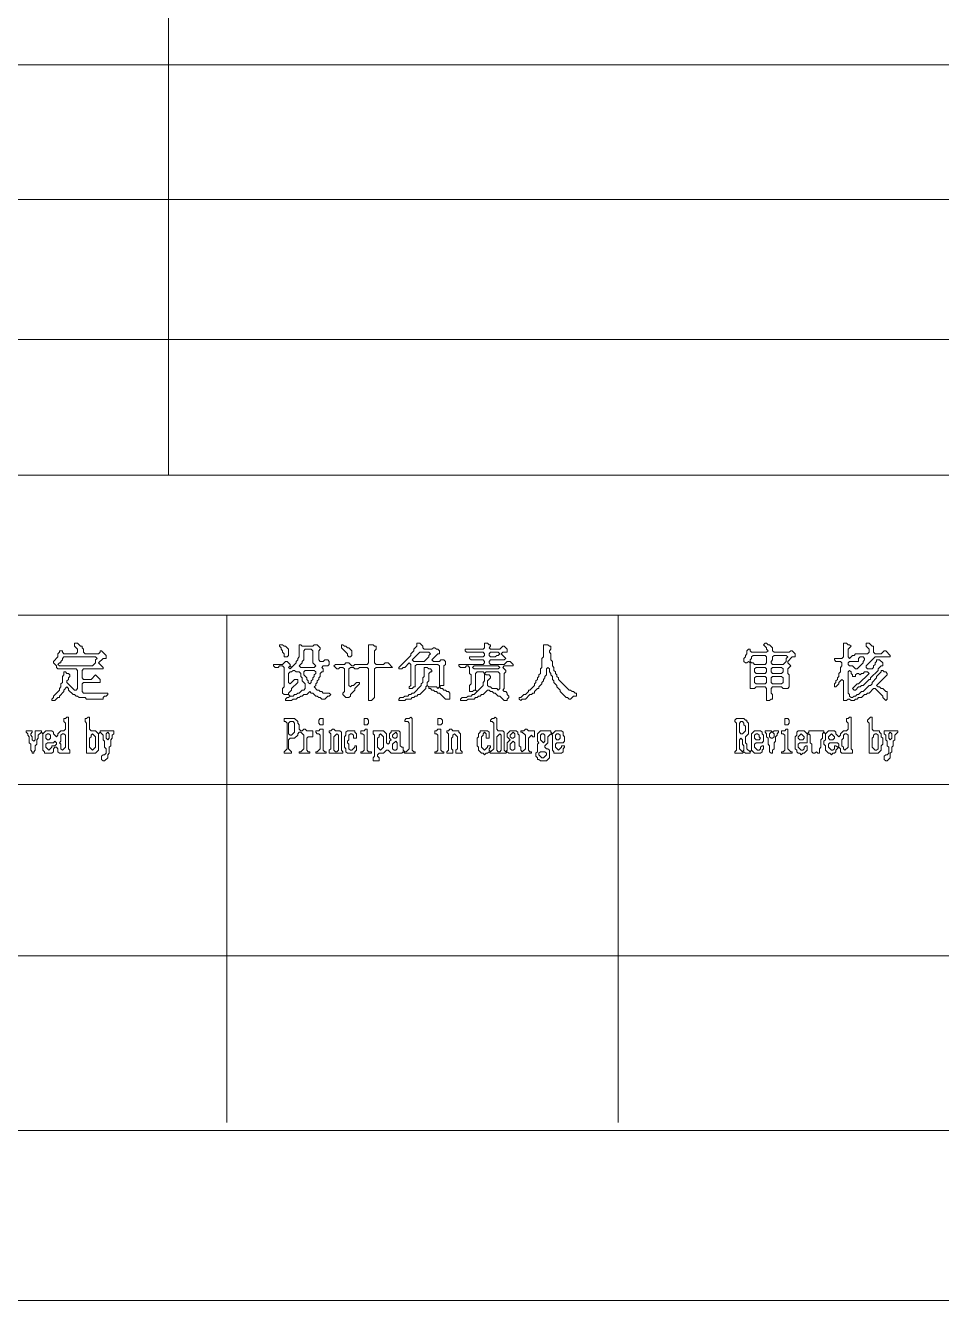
# Model space of a CAD drawing. Header units: millimetres. Extents: x 10 to 220, y 12 to 309.
# Drawn here: x 61.7 to 114.9, y 11.7 to 85.8 of the extents above; entities that cross this region are included whole.
import ezdxf

# ---------------------------------------------------------------- set-up
doc = ezdxf.new("R2010")
doc.units = ezdxf.units.MM
doc.layers.add('TRACE_STRAIGHT', color=5, linetype='Continuous', lineweight=0)
doc.layers.add('TRACE_TEXT_SYMBOL', color=6, linetype='Continuous', lineweight=0)

msp = doc.modelspace()

# ---------------------------------------------------------------- linework, layer by layer
at = {"layer": 'TRACE_STRAIGHT', "color": 5}
for p, q in [((69.993, 227.961), (69.993, 59.675)), ((34.874, 83.516), (209.428, 83.516)), ((34.874, 75.698), (209.428, 75.698)), ((34.874, 67.564), (209.428, 67.564)), ((34.874, 59.675), (209.43, 59.675)), ((34.874, 51.549), (209.43, 51.549)), ((73.382, 51.549), (73.382, 22.071)), ((96.103, 51.549), (96.103, 22.072)), ((34.874, 41.7), (209.428, 41.7)), ((34.874, 31.743), (209.428, 31.743)), ((34.874, 21.606), (209.901, 21.606)), ((10.043, 11.726), (219.681, 11.726))]:
    msp.add_line(p, q, dxfattribs=at)
at = {"layer": 'TRACE_TEXT_SYMBOL', "color": 6}
for points in [[(64.529, 49.907), (64.529, 49.732), (64.704, 49.557), (64.704, 49.382), (64.617, 49.294), (63.916, 49.294), (63.829, 49.382), (63.829, 49.469), (63.654, 49.469), (63.654, 49.382), (63.566, 49.294), (63.566, 49.119), (63.303, 48.857), (63.303, 48.769), (63.479, 48.594), (63.479, 48.506), (63.566, 48.419), (64.617, 48.419), (64.704, 48.331), (64.704, 47.281), (64.617, 47.193), (64.529, 47.193), (64.091, 47.631), (64.091, 47.718), (64.179, 47.806), (64.179, 47.893), (64.267, 47.981), (64.267, 48.069), (64.179, 48.156), (64.091, 48.156), (64.004, 48.244), (63.916, 48.244), (63.916, 48.069), (63.829, 47.981), (63.829, 47.631), (63.741, 47.543), (63.741, 47.368), (63.654, 47.281), (63.654, 47.193), (63.303, 46.843), (63.303, 46.755), (63.216, 46.668), (63.216, 46.58), (63.391, 46.58), (63.566, 46.755), (63.654, 46.755), (63.654, 46.843), (63.916, 47.105), (63.916, 47.193), (64.091, 47.368), (64.179, 47.281), (64.179, 47.193), (64.442, 46.93), (64.529, 46.93), (64.617, 46.843), (64.704, 46.843), (64.792, 46.755), (65.142, 46.755), (65.23, 46.668), (66.193, 46.668), (66.193, 46.755), (66.28, 46.843), (66.368, 46.843), (66.455, 46.93)], [(66.455, 46.93), (66.455, 47.018), (65.055, 47.018), (64.967, 47.105), (64.967, 47.543), (65.055, 47.631), (66.018, 47.631), (66.018, 47.806), (65.755, 48.069), (65.492, 47.806), (65.055, 47.806), (64.967, 47.893), (64.967, 48.331), (65.055, 48.419), (66.193, 48.419), (66.193, 48.506), (65.93, 48.769), (66.193, 49.032), (66.368, 49.032), (66.368, 49.207), (66.105, 49.469), (66.018, 49.469), (66.018, 49.382), (65.93, 49.294), (65.142, 49.294), (65.055, 49.382), (65.055, 49.557), (64.967, 49.645), (64.967, 49.732), (64.879, 49.732), (64.704, 49.907), (64.529, 49.907)], [(77.575, 49.82), (77.575, 49.119), (77.488, 49.032), (77.488, 48.944), (77.4, 48.857), (77.4, 48.769), (77.137, 48.506), (77.05, 48.594), (77.05, 48.681), (76.875, 48.857), (76.787, 48.857), (76.612, 48.681), (76.087, 48.681), (76.087, 48.594), (76.174, 48.506), (76.349, 48.506), (76.437, 48.594), (76.612, 48.594), (76.7, 48.506), (76.7, 47.368), (76.612, 47.281), (76.612, 47.018), (76.7, 46.93), (76.962, 46.93), (77.05, 46.843), (76.962, 46.755), (76.875, 46.755), (76.787, 46.668), (76.787, 46.58), (77.137, 46.58), (77.225, 46.668), (77.4, 46.668), (77.488, 46.755), (77.575, 46.755), (77.663, 46.843), (77.75, 46.843), (77.838, 46.93), (78.013, 46.93), (78.188, 47.105), (78.276, 47.018), (78.363, 47.018), (78.538, 46.843), (78.626, 46.843), (78.713, 46.755), (78.801, 46.755), (78.888, 46.668), (79.064, 46.668), (79.239, 46.843), (79.326, 46.843), (79.414, 46.93), (79.326, 47.018), (78.976, 47.018), (78.888, 47.105), (78.801, 47.105), (78.713, 47.193), (78.626, 47.193), (78.451, 47.368), (78.538, 47.456), (78.538, 47.543), (78.626, 47.631), (78.626, 47.718), (78.713, 47.806), (78.713, 47.893), (78.801, 47.981)], [(78.801, 47.981), (78.801, 48.156), (78.888, 48.244), (78.976, 48.244), (78.976, 48.419), (78.888, 48.506), (78.976, 48.594), (79.239, 48.594), (79.326, 48.681), (79.326, 48.857), (79.239, 48.944), (79.064, 48.944), (78.976, 48.857), (78.801, 48.857), (78.713, 48.944), (78.713, 49.469), (78.801, 49.557), (78.801, 49.645), (78.626, 49.82), (78.451, 49.82), (78.363, 49.732), (77.75, 49.732), (77.663, 49.82), (77.575, 49.82)], [(84.405, 49.907), (84.405, 49.732), (84.229, 49.557), (84.229, 49.469), (84.054, 49.294), (84.054, 49.207), (83.354, 48.506), (83.354, 48.419), (83.529, 48.419), (83.617, 48.506), (83.704, 48.506), (83.967, 48.769), (84.054, 48.681), (84.054, 47.456), (83.967, 47.368), (83.967, 47.281), (84.142, 47.281), (84.229, 47.368), (84.317, 47.368), (84.317, 48.594), (84.405, 48.681), (85.63, 48.681), (85.718, 48.594), (85.718, 47.368), (85.63, 47.281), (85.543, 47.368), (85.105, 47.368), (85.017, 47.456), (85.017, 47.631), (85.105, 47.718), (85.105, 48.156), (85.193, 48.244), (85.28, 48.244), (85.28, 48.331), (85.193, 48.419), (85.105, 48.419), (85.017, 48.506), (84.842, 48.506), (84.842, 47.981), (84.755, 47.893), (84.755, 47.631), (84.667, 47.543), (84.667, 47.456), (84.229, 47.018), (84.142, 47.018), (84.054, 46.93), (83.967, 46.93), (83.879, 46.843), (83.704, 46.843), (83.617, 46.755), (83.441, 46.755), (83.354, 46.668), (83.354, 46.58), (83.704, 46.58), (83.792, 46.668), (84.054, 46.668), (84.142, 46.755), (84.229, 46.755), (84.317, 46.843), (84.405, 46.843), (84.492, 46.93), (84.58, 46.93), (84.93, 47.281), (84.93, 47.368)], [(84.93, 47.368), (85.017, 47.456), (85.105, 47.368), (85.105, 47.281), (85.193, 47.281), (85.28, 47.193), (85.368, 47.193), (85.455, 47.105), (85.543, 47.105), (85.63, 47.018), (85.718, 47.018), (86.068, 46.668), (86.331, 46.668), (86.331, 47.018), (86.243, 47.105), (86.156, 47.105), (86.068, 47.193), (85.981, 47.193), (85.893, 47.281), (85.805, 47.281), (85.718, 47.368), (85.805, 47.456), (85.981, 47.456), (85.981, 48.594), (86.068, 48.681), (86.068, 48.857), (85.981, 48.944), (85.805, 48.944), (85.718, 48.857), (85.368, 48.857), (85.28, 48.944), (85.63, 49.294), (85.718, 49.294), (85.718, 49.469), (85.63, 49.557), (85.543, 49.557), (85.455, 49.645), (85.368, 49.645), (85.28, 49.557), (84.842, 49.557), (84.755, 49.645), (84.755, 49.732), (84.58, 49.907), (84.405, 49.907)], [(88.345, 49.907), (88.345, 49.645), (88.257, 49.557), (87.206, 49.557), (87.206, 49.469), (87.294, 49.382), (88.257, 49.382), (88.345, 49.294), (88.345, 49.207), (88.257, 49.119), (87.469, 49.119), (87.469, 49.032), (87.557, 48.944), (88.257, 48.944), (88.345, 48.857), (88.345, 48.769), (88.257, 48.681), (86.856, 48.681), (86.856, 48.594), (86.944, 48.506), (87.206, 48.506), (87.294, 48.594), (87.381, 48.594), (87.469, 48.506), (87.469, 48.156), (87.557, 48.069), (87.557, 47.543), (87.469, 47.456), (87.469, 47.105), (87.644, 47.105), (87.732, 47.193), (87.819, 47.193), (87.907, 47.105), (87.732, 46.93), (87.644, 46.93), (87.557, 46.843), (87.381, 46.843), (87.294, 46.755), (87.031, 46.755), (86.944, 46.668), (86.944, 46.58), (87.294, 46.58), (87.381, 46.668), (87.732, 46.668), (87.819, 46.755), (87.907, 46.755), (87.994, 46.843), (88.082, 46.843), (88.169, 46.93), (88.257, 46.93), (88.52, 47.193), (88.607, 47.193), (88.695, 47.105), (88.782, 47.105), (88.87, 47.018), (88.957, 47.018), (89.133, 46.843), (89.22, 46.843), (89.483, 46.58), (89.658, 46.58), (89.658, 46.668), (89.745, 46.755), (89.745, 46.843), (89.658, 46.93)], [(89.658, 46.93), (89.658, 47.018), (89.57, 47.105), (89.483, 47.105), (89.395, 47.193), (89.483, 47.281), (89.483, 48.156), (89.57, 48.244), (89.57, 48.331), (89.395, 48.506), (89.483, 48.594), (90.008, 48.594), (90.008, 48.681), (89.833, 48.857), (89.658, 48.857), (89.483, 48.681), (88.695, 48.681), (88.607, 48.769), (88.607, 48.857), (88.695, 48.944), (89.483, 48.944), (89.57, 49.032), (89.308, 49.294), (89.395, 49.382), (89.658, 49.382), (89.658, 49.557), (89.483, 49.732), (89.395, 49.732), (89.22, 49.557), (88.695, 49.557), (88.607, 49.645), (88.695, 49.732), (88.695, 49.82), (88.607, 49.82), (88.52, 49.907), (88.345, 49.907)], [(91.759, 49.82), (91.759, 49.119), (91.672, 49.032), (91.672, 48.506), (91.584, 48.419), (91.584, 48.156), (91.497, 48.069), (91.497, 47.981), (91.409, 47.893), (91.409, 47.806), (91.322, 47.718), (91.322, 47.631), (91.234, 47.543), (91.234, 47.456), (90.971, 47.193), (90.884, 47.193), (90.884, 47.105), (90.709, 46.93), (90.621, 46.93), (90.446, 46.755), (90.358, 46.755), (90.358, 46.668), (90.446, 46.58), (90.533, 46.668), (90.709, 46.668), (90.971, 46.93), (91.059, 46.93), (91.146, 47.018), (91.234, 47.018), (91.234, 47.105), (91.409, 47.281), (91.497, 47.281), (91.497, 47.368), (91.672, 47.543), (91.672, 47.631), (91.759, 47.718), (91.759, 47.806), (91.847, 47.893), (91.847, 47.981), (91.934, 48.069), (91.934, 48.419), (92.022, 48.506), (92.11, 48.419), (92.11, 48.244), (92.197, 48.156), (92.197, 48.069), (92.285, 47.981), (92.285, 47.806), (92.372, 47.718), (92.372, 47.631), (92.547, 47.456), (92.547, 47.368), (92.722, 47.193), (92.722, 47.105), (93.073, 46.755), (93.16, 46.755), (93.248, 46.668), (93.335, 46.668), (93.51, 46.843), (93.686, 46.843), (93.686, 47.018), (93.598, 47.018), (93.51, 47.105), (93.423, 47.105)], [(93.423, 47.105), (93.335, 47.193), (93.248, 47.193), (92.635, 47.806), (92.635, 47.893), (92.547, 47.981), (92.547, 48.069), (92.46, 48.156), (92.46, 48.244), (92.372, 48.331), (92.372, 48.506), (92.285, 48.594), (92.285, 48.857), (92.197, 48.944), (92.197, 49.294), (92.11, 49.382), (92.11, 49.469), (92.197, 49.557), (92.197, 49.732), (92.11, 49.732), (92.022, 49.82), (91.759, 49.82)], [(109.183, 49.907), (109.183, 49.119), (109.095, 49.032), (108.658, 49.032), (108.658, 48.944), (108.745, 48.857), (109.008, 48.857), (109.095, 48.769), (109.095, 48.594), (109.008, 48.506), (109.008, 48.244), (108.92, 48.156), (108.92, 47.981), (108.833, 47.893), (108.833, 47.806), (108.745, 47.718), (108.745, 47.631), (108.658, 47.543), (108.658, 47.368), (108.745, 47.368), (108.92, 47.543), (108.92, 47.631), (109.095, 47.806), (109.183, 47.718), (109.183, 46.58), (109.358, 46.58), (109.446, 46.668), (109.533, 46.668), (109.621, 46.58), (109.796, 46.58), (109.883, 46.668), (109.971, 46.668), (110.059, 46.755), (110.234, 46.755), (110.409, 46.93), (110.496, 46.93), (110.584, 47.018), (110.672, 47.018), (110.934, 47.281), (111.022, 47.281), (111.46, 46.843), (111.46, 46.755), (111.635, 46.58), (111.722, 46.668), (111.722, 47.105), (111.635, 47.105), (111.46, 47.281), (111.372, 47.281), (111.284, 47.368), (111.197, 47.368), (111.109, 47.456), (111.722, 48.069), (111.722, 48.156), (111.635, 48.244), (111.547, 48.244), (111.46, 48.331), (111.372, 48.331), (111.372, 48.244), (111.109, 47.981), (111.109, 47.893), (110.847, 47.631), (110.847, 47.543), (110.759, 47.456), (110.672, 47.456)], [(110.934, 49.382), (110.934, 49.732), (110.847, 49.732), (110.672, 49.907), (110.496, 49.907), (110.496, 49.732), (110.672, 49.557), (110.672, 49.382), (110.584, 49.294), (109.883, 49.294), (109.796, 49.207), (109.708, 49.207), (109.533, 49.032), (109.446, 49.119), (109.446, 49.557), (109.621, 49.732), (109.533, 49.82), (109.446, 49.82), (109.358, 49.907), (109.183, 49.907)], [(110.672, 47.456), (110.321, 47.105), (110.234, 47.105), (110.059, 46.93), (109.971, 46.93), (109.883, 46.843), (109.796, 46.843), (109.708, 46.755), (109.621, 46.755), (109.533, 46.843), (109.533, 46.93), (109.446, 47.018), (109.446, 48.244), (109.533, 48.331), (109.621, 48.244), (109.621, 48.156), (109.708, 48.069), (109.708, 47.981), (109.883, 47.981), (109.883, 48.069), (109.971, 48.156), (110.059, 48.156), (110.146, 48.069), (110.234, 48.156), (110.321, 48.156), (110.409, 48.244), (110.584, 48.244), (110.672, 48.156), (110.059, 47.543), (109.971, 47.543), (109.708, 47.281), (109.796, 47.193), (109.883, 47.193), (110.059, 47.368), (110.146, 47.368), (110.234, 47.456), (110.321, 47.456), (110.672, 47.806), (110.759, 47.806), (110.759, 47.893), (111.197, 48.331), (111.197, 48.419), (111.372, 48.594), (111.46, 48.594), (111.46, 48.769), (111.284, 48.944), (111.109, 48.944), (111.109, 48.857), (111.022, 48.769), (111.022, 48.681), (110.934, 48.594), (110.934, 48.506), (110.847, 48.419), (110.584, 48.419), (110.496, 48.506), (110.496, 48.594), (111.022, 49.119), (111.897, 49.119), (111.897, 49.207), (111.635, 49.469), (111.547, 49.469), (111.372, 49.294), (111.022, 49.294), (110.934, 49.382)], [(88.957, 45.617), (88.87, 45.529), (88.782, 45.529), (88.695, 45.442), (88.695, 45.354), (88.782, 45.354), (88.87, 45.267), (88.87, 43.778), (88.695, 43.603), (88.607, 43.691), (88.607, 43.778), (88.695, 43.866), (88.695, 43.953), (88.52, 43.953), (88.52, 43.866), (88.345, 43.691), (88.169, 43.866), (88.169, 44.479), (88.257, 44.566), (88.257, 44.654), (88.345, 44.741), (88.432, 44.654), (88.432, 44.391), (88.607, 44.391), (88.607, 44.741), (88.52, 44.829), (88.082, 44.829), (88.082, 44.741), (87.994, 44.654), (87.994, 44.479), (87.907, 44.391), (87.907, 43.953), (87.994, 43.866), (87.994, 43.691), (88.169, 43.516), (88.257, 43.516), (88.345, 43.428), (88.432, 43.516), (88.52, 43.516), (88.607, 43.603), (88.695, 43.516), (89.57, 43.516), (89.658, 43.603), (89.745, 43.516), (91.059, 43.516), (91.059, 43.603), (90.971, 43.603), (90.884, 43.691), (90.884, 44.391), (91.059, 44.566), (91.146, 44.479), (91.234, 44.479), (91.234, 44.829), (90.884, 44.829), (90.796, 44.917), (90.709, 44.917), (90.621, 44.829), (90.446, 44.829), (90.446, 44.741), (90.533, 44.741), (90.709, 44.566), (90.709, 43.778), (90.533, 43.603), (90.446, 43.691)], [(90.446, 43.691), (90.446, 43.866), (90.358, 43.953), (90.358, 44.566), (90.271, 44.654), (90.271, 44.741), (90.183, 44.829), (89.833, 44.829), (89.658, 44.654), (89.658, 44.479), (89.833, 44.304), (89.658, 44.129), (89.658, 43.691), (89.57, 43.603), (89.483, 43.691), (89.483, 44.741), (89.395, 44.829), (89.133, 44.829), (89.045, 44.917), (89.045, 45.529), (88.957, 45.617)], [(109.533, 45.617), (109.446, 45.529), (109.358, 45.529), (109.358, 45.354), (109.446, 45.267), (109.446, 44.917), (109.358, 44.829), (109.183, 44.829), (109.008, 44.654), (109.008, 44.566), (108.92, 44.479), (108.745, 44.654), (108.745, 44.741), (108.658, 44.829), (108.307, 44.829), (108.132, 44.654), (108.045, 44.741), (108.045, 44.829), (107.169, 44.829), (107.169, 44.741), (107.082, 44.654), (106.907, 44.829), (106.556, 44.829), (106.469, 44.741), (106.469, 44.566), (106.381, 44.479), (106.381, 43.778), (106.469, 43.691), (106.469, 43.603), (106.556, 43.516), (106.644, 43.516), (106.731, 43.428), (106.819, 43.516), (106.907, 43.516), (107.082, 43.691), (107.082, 43.953), (106.994, 43.953), (106.907, 43.866), (106.907, 43.778), (106.819, 43.691), (106.731, 43.691), (106.556, 43.866), (106.556, 44.041), (106.644, 44.129), (107.082, 44.129), (107.082, 44.566), (107.169, 44.654), (107.257, 44.566), (107.257, 44.129), (107.344, 44.041), (107.344, 43.603), (107.432, 43.516), (107.519, 43.516), (107.607, 43.603), (107.695, 43.516), (107.782, 43.516), (107.782, 43.778), (107.87, 43.866), (107.87, 44.304), (107.957, 44.391), (107.957, 44.654), (108.045, 44.741), (108.132, 44.654), (108.132, 44.304)], [(108.132, 44.304), (108.045, 44.216), (108.045, 44.041), (108.132, 43.953), (108.132, 43.691), (108.307, 43.516), (108.395, 43.516), (108.483, 43.428), (108.57, 43.516), (108.658, 43.516), (108.745, 43.603), (108.745, 43.691), (108.92, 43.866), (109.008, 43.778), (109.008, 43.603), (109.095, 43.516), (109.708, 43.516), (109.708, 43.691), (109.621, 43.778), (109.621, 45.617), (109.533, 45.617)]]:
    msp.add_lwpolyline(points, dxfattribs=at)
for points in [[(76.437, 49.82), (76.437, 49.732), (76.524, 49.645), (76.524, 49.557), (76.612, 49.469), (76.612, 49.382), (76.7, 49.294), (76.7, 49.119), (76.875, 49.119), (76.962, 49.207), (76.962, 49.557), (76.787, 49.732), (76.7, 49.732), (76.612, 49.82)], [(81.603, 49.82), (81.603, 48.769), (81.515, 48.681), (80.815, 48.681), (80.727, 48.594), (80.64, 48.594), (80.464, 48.769), (80.289, 48.769), (80.202, 48.681), (79.676, 48.681), (79.589, 48.594), (79.764, 48.419), (79.852, 48.419), (79.939, 48.506), (80.114, 48.506), (80.202, 48.419), (80.202, 47.105), (80.114, 47.018), (80.114, 46.93), (80.289, 46.755), (80.464, 46.755), (80.552, 46.843), (80.552, 46.93), (80.815, 47.193), (80.815, 47.281), (81.077, 47.543), (81.077, 47.631), (80.902, 47.631), (80.727, 47.456), (80.64, 47.456), (80.552, 47.368), (80.464, 47.456), (80.464, 48.419), (80.552, 48.506), (80.727, 48.506), (80.815, 48.419), (80.99, 48.419), (81.077, 48.506), (81.515, 48.506), (81.603, 48.419), (81.603, 46.58), (81.778, 46.58), (81.953, 46.755), (81.953, 48.419), (82.041, 48.506), (83.004, 48.506), (82.741, 48.769), (82.566, 48.769), (82.478, 48.681), (82.041, 48.681), (81.953, 48.769), (81.953, 49.469), (82.041, 49.557), (82.041, 49.732), (81.953, 49.732), (81.865, 49.82)], [(80.027, 49.82), (80.027, 49.645), (80.377, 49.294), (80.377, 49.207), (80.464, 49.119), (80.552, 49.119), (80.64, 49.207), (80.64, 49.469), (80.464, 49.645), (80.377, 49.645), (80.289, 49.732), (80.202, 49.732), (80.114, 49.82)], [(104.63, 49.907), (104.543, 49.82), (104.718, 49.645), (104.718, 49.557), (104.805, 49.469), (104.718, 49.382), (103.842, 49.382), (103.755, 49.469), (103.755, 49.557), (103.667, 49.557), (103.579, 49.469), (103.579, 49.294), (103.492, 49.207), (103.492, 49.119), (103.404, 49.032), (103.404, 48.857), (103.492, 48.769), (103.579, 48.769), (103.667, 48.857), (103.755, 48.769), (103.755, 47.281), (104.017, 47.281), (104.105, 47.368), (104.63, 47.368), (104.718, 47.281), (104.718, 46.58), (104.893, 46.58), (104.98, 46.668), (105.068, 46.668), (105.068, 46.93), (104.98, 47.018), (104.98, 47.281), (105.068, 47.368), (105.593, 47.368), (105.681, 47.281), (105.943, 47.281), (106.031, 47.368), (106.031, 48.069), (105.943, 48.156), (105.943, 48.419), (106.119, 48.594), (105.943, 48.769), (105.943, 48.857), (106.206, 49.119), (106.381, 49.119), (106.381, 49.294), (106.206, 49.469), (106.119, 49.469), (106.031, 49.382), (105.155, 49.382), (105.068, 49.469), (105.068, 49.645), (104.893, 49.82), (104.805, 49.82), (104.718, 49.907)], [(63.829, 49.032), (63.916, 49.119), (65.755, 49.119), (65.843, 49.032), (65.755, 48.944), (65.755, 48.769), (65.58, 48.594), (63.654, 48.594), (63.566, 48.681), (63.654, 48.769), (63.741, 48.769), (63.741, 48.857), (63.829, 48.944)], [(77.838, 49.469), (77.925, 49.557), (78.276, 49.557), (78.363, 49.469), (78.363, 48.769), (78.538, 48.594), (78.451, 48.506), (77.663, 48.506), (77.575, 48.594), (77.75, 48.769), (77.75, 48.857), (77.838, 48.944)], [(84.58, 49.382), (85.105, 49.382), (85.193, 49.294), (85.105, 49.207), (85.105, 49.119), (84.842, 48.857), (84.229, 48.857), (84.142, 48.944)], [(88.607, 49.294), (88.695, 49.382), (89.133, 49.382), (89.22, 49.294), (89.133, 49.207), (89.045, 49.207), (88.957, 49.119), (88.695, 49.119), (88.607, 49.207)], [(103.842, 49.119), (103.93, 49.207), (104.63, 49.207), (104.718, 49.119), (104.718, 48.769), (104.63, 48.681), (104.017, 48.681), (103.93, 48.769), (103.842, 48.769), (103.755, 48.857), (103.755, 48.944), (103.842, 49.032)], [(105.068, 49.119), (105.155, 49.207), (105.856, 49.207), (105.943, 49.119), (105.856, 49.032), (105.856, 48.857), (105.681, 48.681), (105.068, 48.681), (104.98, 48.769), (104.98, 48.857), (105.068, 48.944)], [(110.059, 49.032), (110.146, 49.119), (110.321, 49.119), (110.409, 49.032), (110.409, 48.944), (110.321, 48.857), (110.321, 48.769), (109.971, 48.419), (109.883, 48.419), (109.708, 48.594), (109.533, 48.594), (109.446, 48.681), (109.446, 48.769), (109.533, 48.857), (110.059, 48.857)], [(76.962, 48.506), (77.05, 48.594), (77.137, 48.506), (77.05, 48.419)], [(77.137, 48.244), (77.225, 48.331), (77.312, 48.331), (77.4, 48.244), (77.575, 48.244), (77.663, 48.156), (77.663, 47.981), (77.75, 47.893), (77.75, 47.718), (77.925, 47.543), (77.925, 47.281), (77.838, 47.193), (77.75, 47.193), (77.575, 47.018), (77.488, 47.018), (77.4, 46.93), (77.312, 46.93), (77.225, 46.843), (77.05, 46.843), (76.962, 46.93), (76.962, 47.018), (77.137, 47.193), (77.137, 47.281), (77.488, 47.631), (77.488, 47.806), (77.312, 47.806), (77.05, 47.543), (76.962, 47.631), (76.962, 48.156), (77.05, 48.244)], [(77.838, 48.244), (77.925, 48.331), (78.451, 48.331), (78.538, 48.244), (78.538, 48.156), (78.451, 48.069), (78.451, 47.981), (78.363, 47.893), (78.363, 47.806), (78.276, 47.718), (78.276, 47.631), (78.188, 47.543), (78.1, 47.631), (78.1, 47.718), (78.013, 47.806), (78.013, 47.893), (77.838, 48.069)], [(87.644, 48.506), (87.732, 48.594), (89.133, 48.594), (89.22, 48.506), (89.133, 48.419), (87.732, 48.419)], [(87.819, 48.156), (87.907, 48.244), (88.257, 48.244), (88.345, 48.156), (88.345, 47.718), (88.257, 47.631), (88.257, 47.456), (87.907, 47.105), (87.819, 47.193)], [(88.345, 48.156), (88.432, 48.244), (89.133, 48.244), (89.22, 48.156), (89.22, 47.281), (89.133, 47.193), (89.045, 47.281), (88.782, 47.281), (88.695, 47.368), (88.607, 47.368), (88.52, 47.456), (88.52, 47.718), (88.695, 47.893), (88.695, 47.981), (88.607, 48.069), (88.432, 48.069)], [(104.017, 48.419), (104.105, 48.506), (104.63, 48.506), (104.718, 48.419), (104.718, 48.244), (104.63, 48.156), (104.105, 48.156), (104.017, 48.244)], [(104.98, 48.419), (105.068, 48.506), (105.593, 48.506), (105.681, 48.419), (105.681, 48.244), (105.593, 48.156), (105.068, 48.156), (104.98, 48.244)], [(104.017, 47.893), (104.105, 47.981), (104.63, 47.981), (104.718, 47.893), (104.718, 47.631), (104.63, 47.543), (104.105, 47.543), (104.017, 47.631)], [(104.98, 47.893), (105.068, 47.981), (105.593, 47.981), (105.681, 47.893), (105.681, 47.631), (105.593, 47.543), (105.068, 47.543), (104.98, 47.631)], [(64.091, 45.617), (64.004, 45.529), (63.916, 45.529), (63.916, 45.354), (64.004, 45.267), (64.004, 44.917), (63.916, 44.829), (63.741, 44.829), (63.566, 44.654), (63.566, 44.566), (63.479, 44.479), (63.303, 44.654), (63.303, 44.741), (63.216, 44.829), (62.866, 44.829), (62.691, 44.654), (62.603, 44.741), (62.603, 44.829), (62.253, 44.829), (62.253, 44.304), (62.165, 44.216), (62.078, 44.304), (62.078, 44.479), (61.99, 44.566), (61.99, 44.654), (62.078, 44.741), (62.078, 44.829), (61.727, 44.829), (61.727, 44.741), (61.815, 44.654), (61.815, 44.566), (61.902, 44.479), (61.902, 44.129), (61.99, 44.041), (61.99, 43.691), (62.078, 43.603), (62.078, 43.516), (62.165, 43.516), (62.165, 43.603), (62.253, 43.691), (62.253, 43.953), (62.34, 44.041), (62.34, 44.304), (62.428, 44.391), (62.428, 44.566), (62.603, 44.741), (62.691, 44.654), (62.691, 43.691), (62.778, 43.603), (62.778, 43.516), (63.216, 43.516), (63.303, 43.603), (63.303, 43.778), (63.391, 43.866), (63.479, 43.866), (63.566, 43.778), (63.566, 43.603), (63.654, 43.516), (64.267, 43.516), (64.267, 43.691), (64.179, 43.778), (64.179, 45.617)], [(65.317, 45.617), (65.23, 45.529), (65.142, 45.529), (65.142, 45.354), (65.23, 45.267), (65.23, 43.516), (65.755, 43.516), (65.93, 43.691), (65.93, 44.654), (66.018, 44.741), (66.193, 44.566), (66.193, 44.304), (66.28, 44.216), (66.28, 43.866), (66.368, 43.778), (66.368, 43.516), (66.28, 43.428), (66.193, 43.428), (66.105, 43.341), (66.105, 43.165), (66.193, 43.078), (66.28, 43.078), (66.455, 43.253), (66.455, 43.428), (66.543, 43.516), (66.543, 43.866), (66.631, 43.953), (66.631, 44.304), (66.718, 44.391), (66.718, 44.566), (66.806, 44.654), (66.806, 44.829), (66.018, 44.829), (66.018, 44.741), (65.93, 44.654), (65.755, 44.829), (65.492, 44.829), (65.405, 44.917), (65.405, 45.617)], [(76.7, 45.529), (76.7, 45.354), (76.787, 45.354), (76.875, 45.267), (76.875, 43.778), (76.7, 43.603), (76.7, 43.516), (77.137, 43.516), (77.137, 43.603), (76.962, 43.778), (76.962, 44.304), (77.05, 44.391), (77.312, 44.391), (77.488, 44.566), (77.488, 44.654), (77.575, 44.741), (77.663, 44.741), (77.838, 44.566), (77.838, 43.778), (77.663, 43.603), (77.575, 43.603), (77.575, 43.516), (78.188, 43.516), (78.188, 43.603), (78.1, 43.603), (78.013, 43.691), (78.013, 44.391), (78.1, 44.479), (78.363, 44.479), (78.363, 44.829), (78.013, 44.829), (77.925, 44.917), (77.838, 44.917), (77.75, 44.829), (77.663, 44.829), (77.575, 44.917), (77.575, 45.179), (77.488, 45.267), (77.488, 45.354), (77.312, 45.529)], [(76.962, 45.267), (77.05, 45.354), (77.225, 45.354), (77.312, 45.267), (77.312, 44.741), (77.137, 44.566), (77.05, 44.566), (76.962, 44.654)], [(78.801, 45.529), (78.713, 45.442), (78.713, 45.267), (78.801, 45.179), (78.976, 45.179), (78.976, 45.529)], [(81.34, 45.529), (81.34, 45.179), (81.515, 45.179), (81.603, 45.267), (81.603, 45.442), (81.515, 45.529)], [(84.054, 45.617), (83.967, 45.529), (83.792, 45.529), (83.704, 45.442), (83.704, 45.354), (83.879, 45.354), (83.967, 45.267), (83.967, 43.778), (83.792, 43.603), (83.704, 43.603), (83.617, 43.691), (83.617, 43.866), (83.529, 43.866), (83.441, 43.953), (83.441, 44.741), (83.354, 44.829), (82.916, 44.829), (82.916, 44.741), (82.829, 44.654), (82.829, 44.391), (82.916, 44.304), (82.829, 44.216), (82.829, 44.129), (82.741, 44.041), (82.653, 44.129), (82.653, 44.654), (82.478, 44.829), (81.865, 44.829), (81.865, 44.654), (81.953, 44.566), (81.953, 43.341), (81.865, 43.253), (81.865, 43.078), (82.216, 43.078), (82.216, 43.253), (82.128, 43.341), (82.128, 43.428), (82.216, 43.516), (82.478, 43.516), (82.653, 43.691), (82.741, 43.691), (82.916, 43.516), (83.529, 43.516), (83.617, 43.603), (83.704, 43.516), (84.317, 43.516), (84.317, 43.603), (84.229, 43.603), (84.142, 43.691), (84.142, 45.529)], [(85.63, 45.529), (85.63, 45.179), (85.805, 45.179), (85.893, 45.267), (85.893, 45.442), (85.805, 45.529)], [(102.967, 45.529), (102.879, 45.442), (102.879, 45.354), (102.967, 45.267), (102.967, 43.691), (102.879, 43.603), (102.879, 43.516), (103.317, 43.516), (103.404, 43.603), (103.492, 43.516), (103.755, 43.516), (103.755, 43.603), (103.842, 43.691), (104.017, 43.516), (104.367, 43.516), (104.455, 43.603), (104.455, 43.691), (104.543, 43.778), (104.543, 43.953), (104.455, 43.953), (104.367, 43.866), (104.367, 43.778), (104.28, 43.691), (104.192, 43.691), (104.017, 43.866), (104.017, 44.041), (104.105, 44.129), (104.455, 44.129), (104.543, 44.216), (104.543, 44.566), (104.455, 44.654), (104.455, 44.741), (104.367, 44.829), (104.017, 44.829), (103.842, 44.654), (103.842, 43.691), (103.755, 43.603), (103.579, 43.778), (103.579, 44.041), (103.492, 44.129), (103.492, 44.479), (103.667, 44.654), (103.667, 45.267), (103.579, 45.354), (103.579, 45.442), (103.492, 45.442), (103.404, 45.529)], [(103.142, 45.267), (103.229, 45.354), (103.317, 45.354), (103.404, 45.267), (103.404, 45.179), (103.492, 45.092), (103.492, 44.829), (103.317, 44.654), (103.229, 44.654), (103.142, 44.741)], [(105.768, 45.529), (105.768, 45.179), (105.943, 45.179), (106.031, 45.267), (106.031, 45.442), (105.943, 45.529)], [(110.759, 45.617), (110.584, 45.442), (110.584, 45.354), (110.672, 45.267), (110.672, 43.516), (111.197, 43.516), (111.372, 43.691), (111.372, 43.953), (111.46, 44.041), (111.46, 44.391), (111.372, 44.479), (111.372, 44.654), (111.284, 44.741), (111.284, 44.829), (110.934, 44.829), (110.847, 44.917), (110.847, 45.617)], [(62.866, 44.566), (62.953, 44.654), (63.041, 44.654), (63.128, 44.566), (63.128, 44.391), (63.041, 44.304), (62.953, 44.304), (62.866, 44.391)], [(63.741, 44.566), (63.829, 44.654), (63.916, 44.654), (64.004, 44.566), (64.004, 43.866), (63.829, 43.691), (63.741, 43.778), (63.741, 44.041), (63.654, 44.129), (63.741, 44.216)], [(65.492, 44.566), (65.58, 44.654), (65.755, 44.479), (65.755, 43.866), (65.58, 43.691), (65.405, 43.866), (65.405, 44.391), (65.492, 44.479)], [(66.368, 44.654), (66.455, 44.741), (66.543, 44.654), (66.543, 44.391), (66.455, 44.304), (66.368, 44.391)], [(78.801, 44.917), (78.713, 44.829), (78.538, 44.829), (78.538, 44.741), (78.626, 44.654), (78.713, 44.654), (78.801, 44.566), (78.801, 43.778), (78.626, 43.603), (78.538, 43.603), (78.538, 43.516), (79.151, 43.516), (79.151, 43.603), (79.064, 43.603), (78.976, 43.691), (78.976, 44.917)], [(79.501, 44.917), (79.414, 44.829), (79.326, 44.829), (79.326, 44.741), (79.414, 44.654), (79.414, 43.778), (79.326, 43.691), (79.326, 43.516), (80.114, 43.516), (80.114, 43.603), (80.027, 43.691), (80.027, 44.741), (79.939, 44.829), (79.676, 44.829), (79.589, 44.917)], [(79.764, 44.654), (79.852, 44.566), (79.852, 43.691), (79.764, 43.603), (79.676, 43.603), (79.589, 43.691), (79.589, 44.479)], [(80.377, 44.829), (80.289, 44.741), (80.289, 44.566), (80.202, 44.479), (80.202, 43.866), (80.289, 43.778), (80.289, 43.603), (80.377, 43.516), (80.815, 43.516), (80.815, 43.603), (80.902, 43.691), (80.902, 43.953), (80.815, 43.953), (80.815, 43.866), (80.64, 43.691), (80.552, 43.691), (80.464, 43.778), (80.464, 44.041), (80.377, 44.129), (80.377, 44.216), (80.464, 44.304), (80.464, 44.566), (80.552, 44.654), (80.64, 44.654), (80.727, 44.566), (80.727, 44.391), (80.902, 44.391), (80.902, 44.654), (80.815, 44.741), (80.815, 44.829)], [(81.428, 44.917), (81.34, 44.829), (81.165, 44.829), (81.165, 44.654), (81.252, 44.654), (81.34, 44.566), (81.34, 43.691), (81.252, 43.603), (81.165, 43.603), (81.165, 43.516), (81.778, 43.516), (81.778, 43.603), (81.603, 43.603), (81.515, 43.691), (81.515, 44.917)], [(82.216, 44.566), (82.303, 44.654), (82.478, 44.479), (82.478, 43.866), (82.303, 43.691), (82.128, 43.866), (82.128, 44.391), (82.216, 44.479)], [(83.179, 44.741), (83.266, 44.654), (83.266, 44.479), (83.179, 44.391), (83.091, 44.391), (83.004, 44.479), (83.004, 44.566)], [(85.63, 44.917), (85.543, 44.829), (85.455, 44.829), (85.455, 44.654), (85.543, 44.654), (85.63, 44.566), (85.63, 43.691), (85.543, 43.603), (85.455, 43.603), (85.455, 43.516), (85.981, 43.516), (85.981, 43.603), (85.893, 43.603), (85.805, 43.691), (85.805, 44.917)], [(86.331, 44.917), (86.243, 44.829), (86.156, 44.829), (86.156, 44.741), (86.243, 44.654), (86.243, 43.691), (86.156, 43.603), (86.156, 43.516), (86.506, 43.516), (86.506, 43.691), (86.418, 43.778), (86.418, 44.391), (86.506, 44.479), (86.506, 44.566), (86.593, 44.654), (86.769, 44.479), (86.769, 43.778), (86.681, 43.691), (86.681, 43.516), (87.031, 43.516), (87.031, 43.603), (86.944, 43.691), (86.944, 44.654), (86.856, 44.741), (86.856, 44.829), (86.506, 44.829), (86.418, 44.917)], [(89.22, 44.654), (89.308, 44.566), (89.308, 43.691), (89.22, 43.603), (89.133, 43.603), (89.045, 43.691), (89.045, 44.479)], [(90.008, 44.741), (90.096, 44.654), (90.096, 44.479), (90.008, 44.391), (89.921, 44.391), (89.833, 44.479), (89.833, 44.566)], [(91.584, 44.829), (91.409, 44.654), (91.409, 44.216), (91.497, 44.129), (91.409, 44.041), (91.409, 43.603), (91.322, 43.516), (91.322, 43.341), (91.409, 43.253), (91.409, 43.165), (91.497, 43.165), (91.584, 43.078), (91.934, 43.078), (92.11, 43.253), (92.11, 43.691), (92.022, 43.778), (91.934, 43.778), (91.847, 43.866), (91.847, 43.953), (92.022, 44.129), (92.022, 44.479), (92.197, 44.654), (92.285, 44.566), (92.285, 43.691), (92.372, 43.603), (92.372, 43.516), (92.81, 43.516), (92.898, 43.603), (92.898, 43.778), (92.985, 43.866), (92.985, 43.953), (92.81, 43.953), (92.81, 43.866), (92.635, 43.691), (92.46, 43.866), (92.46, 44.041), (92.547, 44.129), (92.898, 44.129), (92.985, 44.216), (92.985, 44.479), (92.898, 44.566), (92.898, 44.741), (92.81, 44.829), (92.46, 44.829), (92.285, 44.654), (92.197, 44.741), (92.197, 44.829)], [(91.584, 44.566), (91.672, 44.654), (91.759, 44.654), (91.847, 44.566), (91.847, 44.216), (91.759, 44.129), (91.584, 44.304)], [(92.46, 44.566), (92.547, 44.654), (92.635, 44.654), (92.722, 44.566), (92.722, 44.391), (92.635, 44.304), (92.547, 44.304), (92.46, 44.391)], [(104.017, 44.566), (104.105, 44.654), (104.192, 44.654), (104.28, 44.566), (104.28, 44.479), (104.367, 44.391), (104.28, 44.304), (104.105, 44.304), (104.017, 44.391)], [(104.63, 44.829), (104.63, 44.741), (104.718, 44.654), (104.718, 44.479), (104.805, 44.391), (104.805, 44.041), (104.893, 43.953), (104.893, 43.603), (104.98, 43.516), (105.068, 43.516), (105.068, 43.691), (105.155, 43.778), (105.155, 44.129), (105.243, 44.216), (105.243, 44.479), (105.331, 44.566), (105.331, 44.654), (105.418, 44.741), (105.418, 44.829), (105.155, 44.829), (105.068, 44.741), (104.98, 44.829)], [(104.893, 44.654), (104.98, 44.741), (105.068, 44.741), (105.155, 44.654), (105.155, 44.479), (105.068, 44.391), (104.98, 44.391), (104.893, 44.479)], [(105.856, 44.917), (105.768, 44.829), (105.593, 44.829), (105.593, 44.654), (105.681, 44.654), (105.768, 44.566), (105.768, 43.691), (105.681, 43.603), (105.593, 43.603), (105.593, 43.516), (106.206, 43.516), (106.206, 43.603), (106.119, 43.603), (105.943, 43.778), (105.943, 44.917)], [(106.731, 44.654), (106.907, 44.479), (106.907, 44.391), (106.819, 44.304), (106.644, 44.304), (106.556, 44.391), (106.556, 44.479)], [(108.483, 44.654), (108.658, 44.479), (108.658, 44.391), (108.57, 44.304), (108.395, 44.304), (108.307, 44.391), (108.307, 44.479)], [(109.183, 44.566), (109.271, 44.654), (109.358, 44.654), (109.446, 44.566), (109.446, 43.866), (109.271, 43.691), (109.183, 43.778), (109.183, 43.866), (109.095, 43.953), (109.095, 44.304), (109.183, 44.391)], [(110.934, 44.566), (111.022, 44.654), (111.109, 44.654), (111.197, 44.566), (111.197, 43.778), (111.109, 43.691), (111.022, 43.691), (110.847, 43.866), (110.847, 44.391), (110.934, 44.479)], [(111.547, 44.829), (111.547, 44.654), (111.635, 44.566), (111.635, 44.304), (111.722, 44.216), (111.722, 43.953), (111.81, 43.866), (111.81, 43.516), (111.722, 43.428), (111.635, 43.428), (111.547, 43.341), (111.547, 43.165), (111.635, 43.078), (111.722, 43.078), (111.897, 43.253), (111.897, 43.516), (111.985, 43.603), (111.985, 43.866), (112.072, 43.953), (112.072, 44.216), (112.16, 44.304), (112.16, 44.566), (112.335, 44.741), (112.335, 44.829)], [(111.81, 44.654), (111.897, 44.741), (111.985, 44.654), (111.985, 44.391), (111.897, 44.304), (111.81, 44.391)], [(63.303, 44.129), (63.391, 44.216), (63.479, 44.129), (63.479, 44.041), (63.391, 43.953), (63.216, 43.953), (63.216, 43.866), (63.041, 43.691), (62.866, 43.866), (62.866, 44.041), (62.953, 44.129)], [(83.179, 44.216), (83.266, 44.129), (83.266, 43.778), (83.179, 43.691), (83.091, 43.691), (83.004, 43.778), (83.004, 44.041)], [(90.008, 44.216), (90.096, 44.129), (90.096, 43.778), (90.008, 43.691), (89.921, 43.691), (89.833, 43.778), (89.833, 44.041)], [(103.142, 44.304), (103.229, 44.391), (103.317, 44.304), (103.317, 44.041), (103.404, 43.953), (103.404, 43.691), (103.317, 43.603), (103.142, 43.778)], [(108.307, 44.041), (108.395, 44.129), (108.833, 44.129), (108.92, 44.041), (108.92, 43.953), (108.833, 43.866), (108.745, 43.953), (108.658, 43.953), (108.658, 43.778), (108.57, 43.691), (108.483, 43.691), (108.307, 43.866)], [(91.497, 43.516), (91.584, 43.603), (91.847, 43.603), (91.934, 43.516), (91.934, 43.428), (91.759, 43.253), (91.672, 43.253), (91.497, 43.428)]]:
    msp.add_lwpolyline(points, close=True, dxfattribs=at)

doc.saveas('drawing.dxf')
